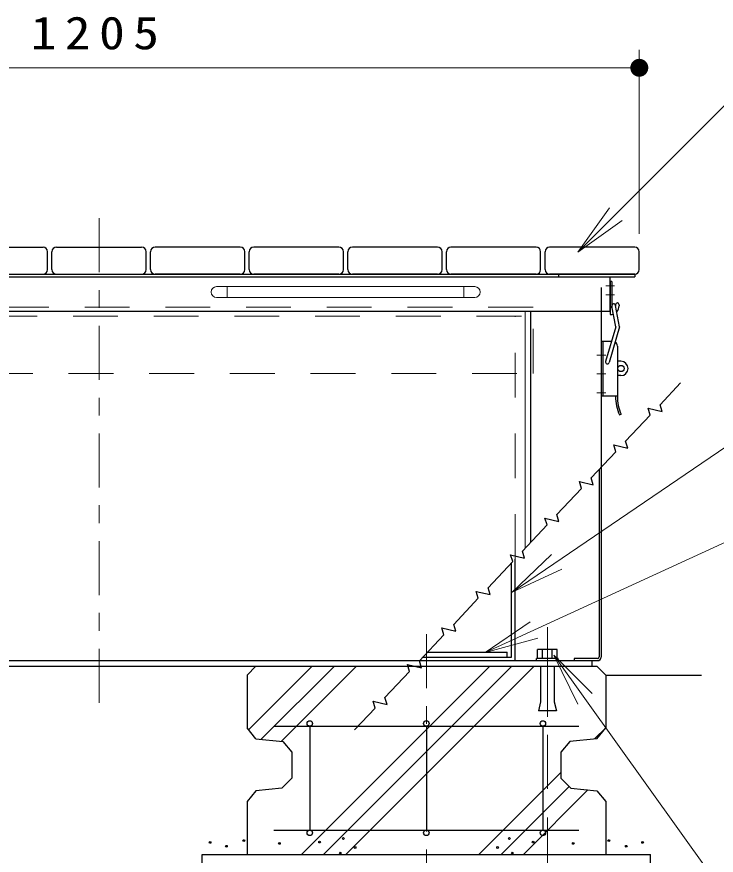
# Model space of a CAD drawing. Units: millimetres on the paper, scale 1:20. Extents: x -385 to 0, y 0 to 267.
# Drawn here: x -118.91 to -79.91, y 107.28 to 154.01 of the extents above; entities that cross this region are included whole.
import ezdxf

# ---------------------------------------------------------------- set-up
doc = ezdxf.new("R2010")
doc.units = ezdxf.units.MM
doc.linetypes.add('USER1', pattern=[4.5, 2.5, -2])
doc.linetypes.add('USER2', pattern=[6, 3, -1, 1, -1])
doc.layers.add('LY_1', color=7, linetype='Continuous', lineweight=25)
doc.styles.add('ＭＳ ゴシック', font='')
doc.styles.get('ＭＳ ゴシック').set_extended_font_data('MS Gothic')

# ---------------------------------------------------------------- blocks, each defined once
blk = doc.blocks.new('filled_dot')
at = {"color": 0, "linetype": 'Continuous', "lineweight": -2, "const_width": 1.25}
blk.add_lwpolyline([(-0.625, 0, 1), (0.625, 0, 1)], format="xyb", close=True, dxfattribs=at)
blk = doc.blocks.new('open_arrow')
at = {"color": 0, "linetype": 'Continuous', "lineweight": -2}
blk.add_lwpolyline([(7.5, 1.25), (0, 0), (7.5, -1.25)], dxfattribs=at)

msp = doc.modelspace()

# ---------------------------------------------------------------- linework, layer by layer
at = {"layer": 'LY_1', "lineweight": 13}
for p, q in [((-84.199, 141.92), (-84.199, 152.17)), ((-87.629, 140.886), (-76.823, 151.693)), ((-144.449, 151.17), (-84.199, 151.17)), ((-90.567, 124.384), (-90.567, 137.61)), ((-91.29, 121.943), (-78.816, 130.432)), ((-92.797, 118.579), (-78.912, 124.946)), ((-88.973, 118.437), (-76.823, 101.496)), ((-105.987, 114.277), (-102.438, 117.825)), ((-105.28, 113.746), (-101.201, 117.825)), ((-104.155, 113.633), (-99.964, 117.825)), ((-103.039, 107.325), (-92.539, 117.825)), ((-101.801, 107.325), (-91.301, 117.825)), ((-100.564, 107.325), (-90.064, 117.825)), ((-86.702, 113.763), (-86.074, 114.39)), ((-93.139, 107.325), (-88.574, 111.89)), ((-91.902, 107.325), (-88.113, 111.114)), ((-90.665, 107.325), (-87.065, 110.924)), ((-89.324, 109.375), (-89.324, 82.818))]:
    msp.add_line(p, q, dxfattribs=at)
at = {"layer": 'LY_1', "linetype": 'USER2', "lineweight": 13}
for p, q in [((-114.324, 115.783), (-114.324, 143.351)), ((-96.074, 119.595), (-96.074, 99.079)), ((-89.324, 117.825), (-89.324, 115.325))]:
    msp.add_line(p, q, dxfattribs=at)
at = {"layer": 'LY_1', "color": 70}
for p, q in [((-122.199, 141.17), (-117.449, 141.17)), ((-116.699, 141.17), (-111.949, 141.17)), ((-106.449, 141.17), (-111.199, 141.17)), ((-100.949, 141.17), (-105.699, 141.17)), ((-95.449, 141.17), (-100.199, 141.17)), ((-89.949, 141.17), (-94.699, 141.17)), ((-84.449, 141.17), (-89.199, 141.17)), ((-117.199, 139.92), (-117.199, 140.92)), ((-116.949, 139.92), (-116.949, 140.92)), ((-111.699, 139.92), (-111.699, 140.92)), ((-111.449, 139.92), (-111.449, 140.92)), ((-106.199, 139.92), (-106.199, 140.92)), ((-105.949, 139.92), (-105.949, 140.92)), ((-100.699, 139.92), (-100.699, 140.92)), ((-100.449, 139.92), (-100.449, 140.92)), ((-95.199, 139.92), (-95.199, 140.92)), ((-94.949, 139.92), (-94.949, 140.92)), ((-89.699, 139.92), (-89.699, 140.92)), ((-89.449, 139.92), (-89.449, 140.92)), ((-84.199, 139.92), (-84.199, 140.92)), ((-122.199, 139.67), (-117.449, 139.67)), ((-116.699, 139.67), (-111.949, 139.67)), ((-106.449, 139.67), (-111.199, 139.67)), ((-100.949, 139.67), (-105.699, 139.67)), ((-95.449, 139.67), (-100.199, 139.67)), ((-89.949, 139.67), (-94.699, 139.67)), ((-84.449, 139.67), (-89.199, 139.67))]:
    msp.add_line(p, q, dxfattribs=at)
at = {"layer": 'LY_1'}
for p, q in [((-144.199, 139.67), (-84.449, 139.67)), ((-144.199, 139.51), (-84.449, 139.51)), ((-88.699, 139.67), (-88.699, 139.51)), ((-85.824, 137.61), (-85.824, 139.51)), ((-84.449, 139.67), (-84.449, 139.51)), ((-86.324, 138.915), (-86.324, 118.325)), ((-142.824, 137.61), (-85.824, 137.61)), ((-90.24, 124.732), (-90.24, 137.61)), ((-86.324, 137.61), (-86.324, 128.9)), ((-86.439, 128.778), (-86.439, 118.34)), ((-87.824, 118.24), (-87.824, 118.125)), ((-86.539, 118.24), (-87.824, 118.24)), ((-142.124, 118.125), (-86.524, 118.125)), ((-141.824, 117.825), (-86.824, 117.825)), ((-106.074, 117.325), (-105.574, 117.825)), ((-105.824, 117.825), (-86.824, 117.825)), ((-105.574, 117.825), (-86.574, 117.825)), ((-89.699, 117.825), (-89.699, 115.825)), ((-88.949, 117.825), (-88.949, 115.825)), ((-86.824, 117.825), (-86.824, 118.125)), ((-86.574, 117.825), (-86.074, 117.325)), ((-106.074, 117.325), (-106.074, 114.384)), ((-86.074, 117.325), (-86.074, 114.384)), ((-86.074, 117.325), (-80.725, 117.325)), ((-89.699, 115.825), (-89.824, 115.325)), ((-88.949, 115.826), (-88.824, 115.326)), ((-88.824, 115.325), (-89.824, 115.325)), ((-105.577, 113.776), (-106.074, 114.384)), ((-104.574, 114.475), (-87.574, 114.475)), ((-102.574, 114.475), (-102.574, 108.675)), ((-96.074, 114.475), (-96.074, 108.675)), ((-89.574, 114.475), (-89.574, 108.675)), ((-86.572, 113.776), (-86.074, 114.384)), ((-105.577, 113.776), (-104.072, 113.625)), ((-104.072, 113.625), (-103.574, 113.017)), ((-88.077, 113.625), (-88.574, 113.017)), ((-86.572, 113.776), (-88.077, 113.625)), ((-103.574, 113.017), (-103.574, 111.575)), ((-88.574, 113.017), (-88.574, 111.575)), ((-103.574, 111.575), (-104.13, 111.02)), ((-88.574, 111.575), (-88.019, 111.02)), ((-105.577, 110.875), (-106.074, 110.267)), ((-104.13, 111.02), (-105.577, 110.875)), ((-88.019, 111.02), (-86.572, 110.875)), ((-86.572, 110.875), (-86.074, 110.267)), ((-106.074, 110.267), (-106.074, 107.325)), ((-86.074, 110.267), (-86.074, 107.325)), ((-104.574, 108.675), (-87.574, 108.675)), ((-108.574, 107.325), (-83.574, 107.325)), ((-108.574, 100.825), (-108.574, 107.325)), ((-106.074, 107.325), (-86.074, 107.325)), ((-83.574, 100.825), (-83.574, 107.325))]:
    msp.add_line(p, q, dxfattribs=at)
at = {"layer": 'LY_1', "color": 131, "lineweight": 13}
for p, q in [((-107.774, 138.97), (-107.174, 138.97)), ((-107.174, 138.97), (-93.974, 138.97)), ((-107.174, 138.97), (-107.174, 138.37)), ((-93.974, 138.97), (-93.374, 138.97)), ((-93.974, 138.97), (-93.974, 138.37)), ((-107.174, 138.37), (-107.774, 138.37)), ((-93.974, 138.37), (-107.174, 138.37)), ((-93.374, 138.37), (-93.974, 138.37))]:
    msp.add_line(p, q, dxfattribs=at)
at = {"layer": 'LY_1', "color": 40, "linetype": 'USER2', "lineweight": 13}
for p, q in [((-85.574, 139.01), (-86.074, 139.01)), ((-85.574, 138.51), (-86.074, 138.51)), ((-86.074, 135.16), (-86.574, 135.16)), ((-86.074, 134.11), (-86.574, 134.11)), ((-86.074, 133.06), (-86.574, 133.06))]:
    msp.add_line(p, q, dxfattribs=at)
at = {"layer": 'LY_1', "color": 40}
for p, q in [((-85.824, 139.26), (-85.824, 137.41)), ((-85.724, 139.26), (-85.824, 139.26)), ((-85.724, 139.26), (-85.724, 137.81)), ((-85.5, 136.736), (-85.722, 137.891)), ((-85.295, 136.726), (-85.526, 137.929)), ((-85.524, 137.96), (-85.524, 137.91)), ((-85.324, 137.96), (-85.324, 137.91)), ((-85.71, 137.81), (-85.824, 137.81)), ((-85.5, 136.736), (-86.075, 134.794)), ((-85.295, 136.726), (-85.883, 134.738)), ((-85.745, 135.91), (-86.324, 135.91)), ((-86.224, 135.91), (-86.224, 132.86)), ((-85.424, 135.66), (-85.424, 132.86)), ((-85.224, 134.81), (-85.424, 134.81)), ((-85.224, 134.01), (-85.424, 134.01)), ((-85.424, 132.86), (-86.324, 132.86)), ((-85.307, 131.82), (-85.215, 131.86))]:
    msp.add_line(p, q, dxfattribs=at)
at = {"layer": 'LY_1', "color": 2, "linetype": 'USER1', "lineweight": 13}
for p, q in [((-90.124, 137.825), (-138.524, 137.825)), ((-90.124, 134.125), (-90.124, 137.825)), ((-138.274, 137.325), (-90.374, 137.325)), ((-91.124, 123.79), (-91.124, 137.325)), ((-138.524, 134.125), (-90.124, 134.125))]:
    msp.add_line(p, q, dxfattribs=at)
at = {"layer": 'LY_1', "color": 2}
for p, q in [((-91.324, 118.325), (-91.324, 123.577)), ((-91.124, 118.125), (-91.124, 123.79)), ((-96.258, 118.325), (-91.324, 118.325))]:
    msp.add_line(p, q, dxfattribs=at)
at = {"layer": 'LY_1', "color": 131, "linetype": 'USER2', "lineweight": 13}
msp.add_line((-89.324, 119.986), (-89.324, 110.375), dxfattribs=at)
at = {"layer": 'LY_1', "color": 131}
for p, q in [((-89.873, 118.25), (-89.873, 118.75)), ((-88.776, 118.75), (-89.873, 118.75)), ((-89.598, 118.25), (-89.598, 118.75)), ((-89.05, 118.25), (-89.05, 118.75)), ((-88.776, 118.25), (-88.776, 118.75)), ((-89.924, 118.125), (-89.924, 118.25)), ((-88.724, 118.25), (-89.924, 118.25)), ((-88.724, 118.125), (-88.724, 118.25))]:
    msp.add_line(p, q, dxfattribs=at)
at = {"layer": 'LY_1', "color": 1}
for p in [(-96, 118.6), (-91.574, 118.325)]:
    msp.add_line(p, (-91.574, 118.6), dxfattribs=at)
at = {"layer": 'LY_1'}
msp.add_lwpolyline([(-100.075, 114.261), (-98.928, 115.483), (-99.044, 115.866), (-98.265, 115.683), (-98.38, 116.066), (-97.011, 117.523), (-97.127, 117.906), (-96.348, 117.724), (-96.463, 118.107), (-95.094, 119.564), (-95.21, 119.947), (-94.431, 119.764), (-94.546, 120.147), (-93.177, 121.605), (-93.293, 121.988), (-92.514, 121.805), (-92.629, 122.188), (-91.26, 123.646), (-91.375, 124.029), (-90.597, 123.846), (-90.712, 124.229), (-89.343, 125.687), (-89.458, 126.07), (-88.68, 125.887), (-88.795, 126.27), (-87.426, 127.727), (-87.541, 128.11), (-86.763, 127.928), (-86.878, 128.311), (-85.509, 129.768), (-85.624, 130.151), (-84.845, 129.968), (-84.961, 130.351), (-83.592, 131.809), (-83.707, 132.192), (-82.928, 132.009), (-83.044, 132.392), (-81.897, 133.613)], dxfattribs=at)
at = {"layer": 'LY_1', "color": 40}
msp.add_circle((-85.224, 134.41), 0.175, dxfattribs=at)
at = {"layer": 'LY_1'}
for centre, radius in [((-102.574, 114.625), 0.15), ((-96.074, 114.625), 0.15), ((-89.574, 114.625), 0.15), ((-102.574, 108.525), 0.15), ((-96.074, 108.525), 0.15), ((-89.574, 108.525), 0.15), ((-108.133, 107.996), 0.05), ((-106.249, 108.095), 0.05), ((-104.269, 107.94), 0.05), ((-102.027, 108.015), 0.05), ((-100.702, 108.21), 0.05), ((-91.446, 108.21), 0.05), ((-90.121, 108.015), 0.05), ((-87.88, 107.94), 0.05), ((-85.899, 108.095), 0.05), ((-84.016, 107.996), 0.05), ((-107.224, 107.781), 0.05), ((-100.047, 107.708), 0.05), ((-92.102, 107.708), 0.05), ((-84.924, 107.781), 0.05), ((-100.87, 107.401), 0.05), ((-91.279, 107.401), 0.05)]:
    msp.add_circle(centre, radius, dxfattribs=at)
at = {"layer": 'LY_1', "color": 70}
for centre, start, end in [((-117.449, 140.92), 0, 90), ((-116.699, 140.92), 90, 180), ((-111.949, 140.92), 0, 90), ((-111.199, 140.92), 90, 180), ((-106.449, 140.92), 0, 90), ((-105.699, 140.92), 90, 180), ((-100.949, 140.92), 0, 90), ((-100.199, 140.92), 90, 180), ((-95.449, 140.92), 0, 90), ((-94.699, 140.92), 90, 180), ((-89.949, 140.92), 0, 90), ((-89.199, 140.92), 90, 180), ((-84.449, 140.92), 0, 90), ((-117.449, 139.92), 270, 0), ((-116.699, 139.92), 180, 270), ((-111.949, 139.92), 270, 0), ((-111.199, 139.92), 180, 270), ((-106.449, 139.92), 270, 0), ((-105.699, 139.92), 180, 270), ((-100.949, 139.92), 270, 0), ((-100.199, 139.92), 180, 270), ((-95.449, 139.92), 270, 0), ((-94.699, 139.92), 180, 270), ((-89.949, 139.92), 270, 0), ((-89.199, 139.92), 180, 270), ((-84.449, 139.92), 270, 0)]:
    msp.add_arc(centre, 0.25, start, end, dxfattribs=at)
at = {"layer": 'LY_1', "color": 131, "lineweight": 13}
for centre, start, end in [((-107.774, 138.67), 90, 270), ((-93.374, 138.67), 270, 90)]:
    msp.add_arc(centre, 0.3, start, end, dxfattribs=at)
at = {"layer": 'LY_1', "color": 40}
for centre, radius, start, end in [((-85.624, 137.91), 0.1, 8.8774, 188.8774), ((-85.424, 137.96), 0.1, 360, 180), ((-85.824, 137.91), 0.5, 317.2368, 0), ((-85.824, 137.91), 0.5, 270, 291.995), ((-85.674, 135.66), 0.25, 360, 59.3002), ((-85.979, 134.766), 0.1, 163.5156, 343.5156), ((-85.224, 134.41), 0.4, 270, 90), ((-82.924, 132.86), 2.6, 180, 203.5782), ((-82.924, 132.86), 2.5, 180, 203.5782)]:
    msp.add_arc(centre, radius, start, end, dxfattribs=at)
at = {"layer": 'LY_1'}
for centre, radius, end in [((-86.539, 118.34), 0.1, 0), ((-86.524, 118.325), 0.2, 0.1589)]:
    msp.add_arc(centre, radius, 270, end, dxfattribs=at)

# ---------------------------------------------------------------- block references
at = {"layer": 'LY_1', "lineweight": 13, "xscale": 0.4, "yscale": 0.4}
for name, p, rotation in [('filled_dot', (-84.199, 151.17), 180), ('open_arrow', (-87.629, 140.886), 45), ('open_arrow', (-91.29, 121.943), 34.2), ('open_arrow', (-92.797, 118.579), 24.6), ('open_arrow', (-88.973, 118.437), 305.6)]:
    msp.add_blockref(name, p, dxfattribs=dict(at, rotation=rotation))

# ---------------------------------------------------------------- texts
at = {"layer": 'LY_1', "insert": (-114.324, 152.17), "char_height": 1.833, "attachment_point": 8, "style": 'ＭＳ ゴシック'}
msp.add_mtext('\\T1.33;\\W1.15;1205', dxfattribs=at)

doc.saveas('drawing.dxf')
